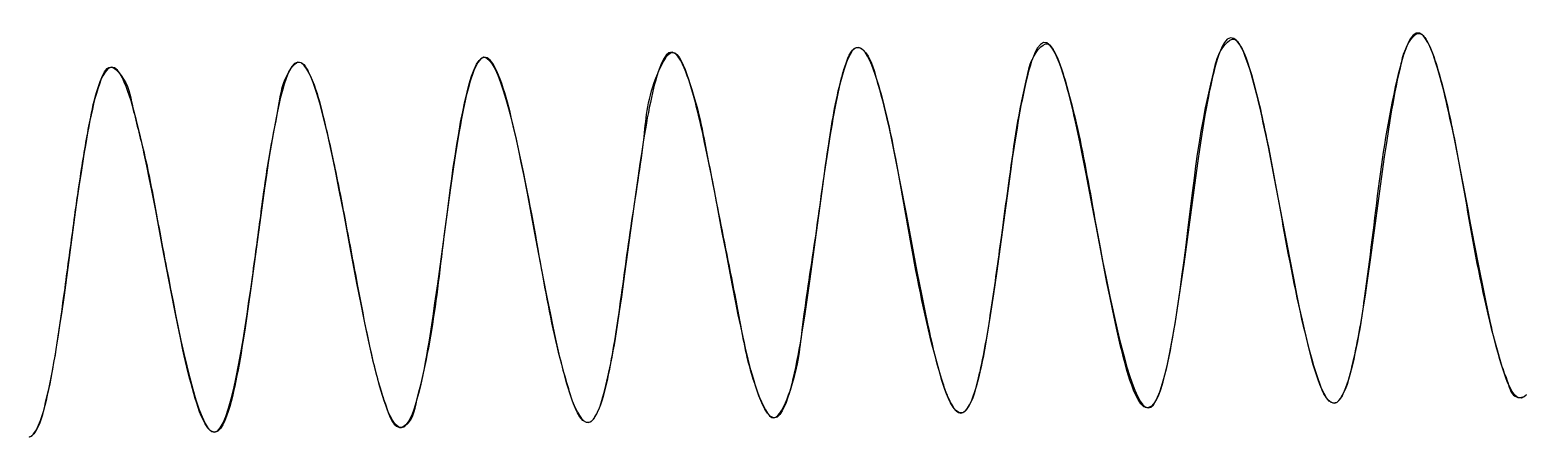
# Model space of a CAD drawing. Extents: x 59521 to 184406, y -1257 to 56672.
# Drawn here: x 86219.19 to 86239.5, y 15689.83 to 15695.36 of the extents above; entities that cross this region are included whole.
import ezdxf

# ---------------------------------------------------------------- set-up
doc = ezdxf.new("R2010")
doc.units = 0
doc.header["$MEASUREMENT"] = 0
doc.layers.get('0').update_dxf_attribs({"linetype": 'CONTINUOUS'})

# ---------------------------------------------------------------- blocks, each defined once
blk = doc.blocks.new('rt666')
at = {"color": 87, "linetype": 'Continuous'}
for p, q in [((-853.886, 92.759), (-853.898, 92.771)), ((-853.488, 91.486), (-853.52, 91.636)), ((-863.637, 91.307), (-863.667, 91.449)), ((-861.932, 91.414), (-861.956, 91.266)), ((-861.097, 91.34), (-861.13, 91.494)), ((-858.572, 91.442), (-858.604, 91.587)), ((-858.54, 91.29), (-858.572, 91.442)), ((-856.874, 91.507), (-856.898, 91.36)), ((-856.019, 91.413), (-856.054, 91.573)), ((-855.985, 91.248), (-856.019, 91.413)), ((-853.456, 91.331), (-853.488, 91.486)), ((-868.707, 91.199), (-868.737, 91.34)), ((-868.676, 91.053), (-868.707, 91.199)), ((-867, 91.267), (-867.023, 91.123)), ((-866.159, 91.195), (-866.193, 91.351)), ((-866.126, 91.036), (-866.159, 91.195)), ((-863.606, 91.161), (-863.637, 91.307)), ((-861.956, 91.266), (-861.979, 91.116)), ((-861.064, 91.184), (-861.097, 91.34)), ((-861.032, 91.023), (-861.064, 91.184)), ((-859.436, 91.257), (-859.461, 91.087)), ((-858.508, 91.13), (-858.54, 91.29)), ((-856.92, 91.21), (-856.942, 91.058)), ((-856.898, 91.36), (-856.92, 91.21)), ((-855.952, 91.08), (-855.985, 91.248)), ((-854.384, 91.302), (-854.412, 91.112)), ((-853.424, 91.169), (-853.456, 91.331)), ((-871.209, 90.99), (-871.243, 91.151)), ((-871.175, 90.824), (-871.209, 90.99)), ((-869.56, 91.03), (-869.585, 90.861)), ((-868.644, 90.898), (-868.676, 91.053)), ((-867.023, 91.123), (-867.045, 90.977)), ((-866.093, 90.872), (-866.126, 91.036)), ((-864.516, 91.02), (-864.54, 90.855)), ((-864.491, 91.182), (-864.516, 91.02)), ((-863.575, 91.009), (-863.606, 91.161)), ((-863.528, 90.771), (-863.575, 91.009)), ((-861.979, 91.116), (-862.013, 90.885)), ((-860.982, 90.773), (-861.032, 91.023)), ((-859.461, 91.087), (-859.486, 90.911)), ((-858.459, 90.882), (-858.508, 91.13)), ((-856.942, 91.058), (-856.975, 90.826)), ((-855.9, 90.818), (-855.952, 91.08)), ((-854.412, 91.112), (-854.44, 90.914)), ((-853.374, 90.913), (-853.424, 91.169)), ((-872.102, 90.898), (-872.13, 90.71)), ((-871.14, 90.652), (-871.175, 90.824)), ((-869.585, 90.861), (-869.61, 90.687)), ((-868.596, 90.659), (-868.644, 90.898)), ((-867.045, 90.977), (-867.078, 90.754)), ((-866.043, 90.619), (-866.093, 90.872)), ((-864.54, 90.855), (-864.577, 90.599)), ((-862.013, 90.885), (-862.047, 90.647)), ((-859.486, 90.911), (-859.676, 89.529)), ((-858.376, 90.449), (-858.459, 90.882)), ((-856.975, 90.826), (-857.135, 89.655)), ((-854.44, 90.914), (-854.599, 89.745)), ((-872.13, 90.71), (-872.171, 90.426)), ((-871.088, 90.381), (-871.14, 90.652)), ((-869.61, 90.687), (-869.648, 90.418)), ((-868.532, 90.327), (-868.596, 90.659)), ((-867.078, 90.754), (-867.11, 90.527)), ((-864.577, 90.599), (-864.723, 89.523)), ((-863.463, 90.434), (-863.528, 90.771)), ((-862.047, 90.647), (-862.214, 89.424)), ((-860.899, 90.335), (-860.982, 90.773)), ((-872.171, 90.426), (-872.332, 89.235)), ((-869.648, 90.418), (-869.796, 89.328)), ((-867.11, 90.527), (-867.265, 89.385)), ((-860.751, 89.556), (-860.899, 90.335)), ((-859.591, 90.149), (-859.575, 90.266)), ((-859.609, 90.015), (-859.591, 90.149)), ((-863.263, 89.387), (-863.347, 89.822)), ((-853.121, 89.588), (-853.187, 89.929)), ((-858.177, 89.405), (-858.232, 89.693)), ((-857.135, 89.655), (-857.172, 89.389)), ((-855.637, 89.439), (-855.696, 89.741)), ((-854.599, 89.745), (-854.643, 89.432)), ((-853.072, 89.341), (-853.121, 89.588)), ((-868.3, 89.11), (-868.356, 89.397)), ((-867.265, 89.385), (-867.302, 89.126)), ((-865.769, 89.183), (-865.827, 89.481)), ((-864.723, 89.523), (-864.767, 89.21)), ((-863.213, 89.133), (-863.263, 89.387)), ((-862.214, 89.424), (-862.254, 89.138)), ((-860.691, 89.248), (-860.751, 89.556)), ((-859.676, 89.529), (-859.715, 89.252)), ((-858.139, 89.218), (-858.177, 89.405)), ((-857.172, 89.389), (-857.199, 89.208)), ((-855.599, 89.248), (-855.637, 89.439)), ((-854.643, 89.432), (-854.672, 89.234)), ((-872.332, 89.235), (-872.368, 88.986)), ((-870.824, 89), (-870.878, 89.277)), ((-869.796, 89.328), (-869.831, 89.078)), ((-865.731, 88.992), (-865.769, 89.183)), ((-864.767, 89.21), (-864.796, 89.013)), ((-860.65, 89.044), (-860.691, 89.248)), ((-859.715, 89.252), (-859.742, 89.073)), ((-858.103, 89.041), (-858.139, 89.218)), ((-855.561, 89.066), (-855.599, 89.248)), ((-853.039, 89.182), (-853.072, 89.341)), ((-853.007, 89.029), (-853.039, 89.182)), ((-872.368, 88.986), (-872.392, 88.822)), ((-870.789, 88.824), (-870.824, 89)), ((-869.831, 89.078), (-869.855, 88.916)), ((-868.263, 88.925), (-868.3, 89.11)), ((-867.302, 89.126), (-867.328, 88.95)), ((-865.693, 88.809), (-865.731, 88.992)), ((-863.18, 88.968), (-863.213, 89.133)), ((-863.147, 88.811), (-863.18, 88.968)), ((-862.254, 89.138), (-862.283, 88.949)), ((-860.608, 88.844), (-860.65, 89.044)), ((-858.067, 88.871), (-858.103, 89.041)), ((-855.524, 88.894), (-855.561, 89.066)), ((-852.975, 88.882), (-853.007, 89.029)), ((-872.392, 88.822), (-872.416, 88.661)), ((-870.753, 88.654), (-870.789, 88.824)), ((-869.855, 88.916), (-869.879, 88.757)), ((-868.227, 88.75), (-868.263, 88.925)), ((-868.191, 88.581), (-868.227, 88.75)), ((-865.656, 88.636), (-865.693, 88.809)), ((-863.114, 88.661), (-863.147, 88.811)), ((-870.718, 88.49), (-870.753, 88.654)), ((-854.973, 87.887), (-854.983, 87.868))]:
    blk.add_line(p, q, dxfattribs=at)
for points in [[(-858.949, 92.625), (-858.992, 92.658), (-859.038, 92.662), (-859.08, 92.636), (-859.119, 92.589), (-859.149, 92.534), (-859.175, 92.474), (-859.199, 92.409), (-859.22, 92.342), (-859.239, 92.276), (-859.257, 92.209), (-859.273, 92.145), (-859.287, 92.081), (-859.302, 92.016), (-859.315, 91.95), (-859.329, 91.879), (-859.343, 91.806), (-859.357, 91.732), (-859.371, 91.656), (-859.384, 91.579), (-859.397, 91.501), (-859.41, 91.421), (-859.436, 91.257)], [(-858.604, 91.587), (-858.62, 91.659), (-858.636, 91.731), (-858.654, 91.803), (-858.671, 91.877), (-858.69, 91.951), (-858.71, 92.025), (-858.73, 92.1), (-858.752, 92.175), (-858.775, 92.249), (-858.799, 92.321), (-858.824, 92.391), (-858.85, 92.456), (-858.879, 92.518), (-858.911, 92.575), (-858.949, 92.625)], [(-856.416, 92.69), (-856.453, 92.72), (-856.5, 92.729), (-856.543, 92.708), (-856.582, 92.662), (-856.612, 92.609), (-856.637, 92.553), (-856.658, 92.499), (-856.676, 92.445), (-856.694, 92.387), (-856.711, 92.326), (-856.727, 92.262), (-856.743, 92.196), (-856.759, 92.13), (-856.773, 92.063), (-856.787, 91.996), (-856.8, 91.929), (-856.813, 91.861), (-856.826, 91.792), (-856.838, 91.722), (-856.85, 91.652), (-856.874, 91.507)], [(-856.054, 91.573), (-856.071, 91.651), (-856.088, 91.729), (-856.106, 91.805), (-856.124, 91.879), (-856.142, 91.952), (-856.16, 92.023), (-856.178, 92.091), (-856.196, 92.158), (-856.215, 92.224), (-856.234, 92.289), (-856.254, 92.352), (-856.276, 92.414), (-856.298, 92.474), (-856.32, 92.528), (-856.345, 92.582), (-856.374, 92.634), (-856.409, 92.683), (-856.416, 92.69)], [(-853.898, 92.771), (-853.931, 92.791), (-853.977, 92.792), (-854.019, 92.765), (-854.055, 92.719), (-854.084, 92.667), (-854.108, 92.612), (-854.129, 92.555), (-854.149, 92.496), (-854.168, 92.433), (-854.186, 92.367), (-854.203, 92.298), (-854.219, 92.227), (-854.236, 92.152), (-854.252, 92.075), (-854.268, 91.996), (-854.283, 91.915), (-854.298, 91.832), (-854.313, 91.748), (-854.327, 91.662), (-854.342, 91.574), (-854.356, 91.485), (-854.384, 91.302)], [(-853.52, 91.636), (-853.536, 91.709), (-853.552, 91.781), (-853.569, 91.851), (-853.585, 91.92), (-853.601, 91.988), (-853.618, 92.055), (-853.635, 92.122), (-853.653, 92.188), (-853.671, 92.253), (-853.69, 92.317), (-853.71, 92.381), (-853.73, 92.442), (-853.75, 92.499), (-853.772, 92.555), (-853.795, 92.61), (-853.821, 92.664), (-853.851, 92.715), (-853.886, 92.759)], [(-866.193, 91.351), (-866.21, 91.427), (-866.227, 91.502), (-866.244, 91.576), (-866.261, 91.648), (-866.279, 91.718), (-866.296, 91.786), (-866.314, 91.852), (-866.332, 91.917), (-866.351, 91.981), (-866.371, 92.044), (-866.391, 92.106), (-866.412, 92.166), (-866.434, 92.221), (-866.457, 92.276), (-866.483, 92.328), (-866.512, 92.378), (-866.548, 92.425), (-866.589, 92.457), (-866.635, 92.463), (-866.68, 92.436), (-866.715, 92.392), (-866.744, 92.339), (-866.768, 92.285), (-866.788, 92.231), (-866.806, 92.178), (-866.823, 92.124), (-866.84, 92.064), (-866.856, 92.001), (-866.872, 91.938), (-866.887, 91.873), (-866.901, 91.808), (-866.914, 91.743), (-866.928, 91.677), (-866.94, 91.611), (-866.953, 91.544), (-866.965, 91.476), (-866.977, 91.407), (-867, 91.267)], [(-863.667, 91.449), (-863.683, 91.518), (-863.699, 91.586), (-863.714, 91.653), (-863.73, 91.719), (-863.746, 91.783), (-863.763, 91.848), (-863.78, 91.911), (-863.797, 91.974), (-863.815, 92.036), (-863.834, 92.097), (-863.853, 92.156), (-863.873, 92.213), (-863.893, 92.266), (-863.915, 92.319), (-863.939, 92.371), (-863.966, 92.422), (-863.997, 92.47), (-864.033, 92.509), (-864.077, 92.531), (-864.121, 92.523), (-864.159, 92.49), (-864.194, 92.439), (-864.222, 92.382), (-864.246, 92.323), (-864.267, 92.264), (-864.285, 92.208), (-864.301, 92.154), (-864.316, 92.1), (-864.33, 92.042), (-864.345, 91.981), (-864.36, 91.916), (-864.374, 91.849), (-864.388, 91.78), (-864.401, 91.711), (-864.415, 91.64), (-864.428, 91.567), (-864.441, 91.493), (-864.454, 91.417), (-864.466, 91.34), (-864.491, 91.182)], [(-861.543, 92.597), (-861.592, 92.587), (-861.633, 92.549), (-861.664, 92.502), (-861.69, 92.45), (-861.712, 92.398), (-861.731, 92.344), (-861.75, 92.286), (-861.768, 92.224), (-861.785, 92.162), (-861.8, 92.098), (-861.815, 92.035), (-861.829, 91.97), (-861.843, 91.905), (-861.857, 91.839), (-861.87, 91.771), (-861.883, 91.701), (-861.895, 91.631), (-861.908, 91.56), (-861.932, 91.414)], [(-861.13, 91.494), (-861.147, 91.57), (-861.165, 91.646), (-861.182, 91.722), (-861.201, 91.797), (-861.22, 91.872), (-861.239, 91.947), (-861.259, 92.02), (-861.28, 92.092), (-861.301, 92.162), (-861.322, 92.228), (-861.344, 92.292), (-861.369, 92.355), (-861.395, 92.418), (-861.425, 92.478), (-861.46, 92.533), (-861.502, 92.578), (-861.543, 92.597)], [(-871.243, 91.151), (-871.26, 91.229), (-871.278, 91.307), (-871.295, 91.383), (-871.313, 91.458), (-871.331, 91.532), (-871.349, 91.604), (-871.367, 91.672), (-871.385, 91.739), (-871.404, 91.805), (-871.423, 91.87), (-871.444, 91.935), (-871.465, 92), (-871.489, 92.064), (-871.514, 92.127), (-871.541, 92.185), (-871.571, 92.239), (-871.606, 92.288), (-871.646, 92.321), (-871.694, 92.33), (-871.74, 92.306), (-871.776, 92.263), (-871.806, 92.211), (-871.832, 92.156), (-871.853, 92.099), (-871.875, 92.036), (-871.894, 91.971), (-871.913, 91.902), (-871.931, 91.832), (-871.948, 91.758), (-871.964, 91.682), (-871.981, 91.604), (-871.996, 91.523), (-872.012, 91.439), (-872.028, 91.353), (-872.043, 91.265), (-872.058, 91.175), (-872.073, 91.083), (-872.102, 90.898)], [(-868.737, 91.34), (-868.753, 91.41), (-868.77, 91.48), (-868.786, 91.55), (-868.804, 91.621), (-868.822, 91.693), (-868.842, 91.766), (-868.862, 91.839), (-868.883, 91.912), (-868.905, 91.984), (-868.929, 92.054), (-868.953, 92.122), (-868.979, 92.187), (-869.007, 92.247), (-869.037, 92.303), (-869.073, 92.353), (-869.113, 92.388), (-869.159, 92.398), (-869.204, 92.377), (-869.24, 92.336), (-869.271, 92.283), (-869.298, 92.224), (-869.322, 92.162), (-869.344, 92.097), (-869.363, 92.032), (-869.381, 91.966), (-869.397, 91.901), (-869.412, 91.837), (-869.427, 91.773), (-869.44, 91.708), (-869.454, 91.64), (-869.468, 91.569), (-869.482, 91.496), (-869.495, 91.422), (-869.508, 91.346), (-869.521, 91.269), (-869.534, 91.191), (-869.56, 91.03)], [(-855.696, 89.741), (-855.793, 90.254), (-855.9, 90.818)], [(-853.187, 89.929), (-853.254, 90.283), (-853.271, 90.373), (-853.374, 90.913)], [(-865.827, 89.481), (-865.94, 90.076), (-866.043, 90.619)], [(-870.878, 89.277), (-870.994, 89.886), (-871.088, 90.381)], [(-863.347, 89.822), (-863.397, 90.085), (-863.463, 90.434)], [(-858.232, 89.693), (-858.324, 90.173), (-858.341, 90.266), (-858.376, 90.449)], [(-868.356, 89.397), (-868.447, 89.878), (-868.532, 90.327)], [(-857.199, 89.208), (-857.227, 89.026), (-857.241, 88.934), (-857.256, 88.843), (-857.271, 88.752), (-857.287, 88.661), (-857.303, 88.571), (-857.32, 88.483), (-857.337, 88.398), (-857.355, 88.313), (-857.374, 88.23), (-857.395, 88.147), (-857.416, 88.066), (-857.44, 87.988), (-857.465, 87.915), (-857.493, 87.845), (-857.528, 87.778), (-857.57, 87.727), (-857.622, 87.702), (-857.674, 87.717), (-857.717, 87.759), (-857.754, 87.815), (-857.785, 87.877), (-857.814, 87.942), (-857.84, 88.011), (-857.864, 88.081), (-857.887, 88.153), (-857.909, 88.228), (-857.93, 88.304), (-857.951, 88.382), (-857.972, 88.462), (-857.991, 88.542), (-858.011, 88.623), (-858.03, 88.705), (-858.048, 88.787), (-858.067, 88.871)], [(-854.672, 89.234), (-854.702, 89.045), (-854.716, 88.953), (-854.731, 88.863), (-854.746, 88.775), (-854.762, 88.689), (-854.777, 88.605), (-854.793, 88.522), (-854.81, 88.442), (-854.827, 88.362), (-854.844, 88.286), (-854.861, 88.218), (-854.879, 88.152), (-854.897, 88.088), (-854.918, 88.022), (-854.944, 87.953), (-854.973, 87.887)], [(-867.328, 88.95), (-867.355, 88.772), (-867.369, 88.683), (-867.383, 88.593), (-867.398, 88.503), (-867.414, 88.414), (-867.43, 88.325), (-867.446, 88.237), (-867.464, 88.151), (-867.481, 88.066), (-867.5, 87.983), (-867.52, 87.9), (-867.542, 87.819), (-867.566, 87.74), (-867.59, 87.666), (-867.618, 87.595), (-867.651, 87.528), (-867.691, 87.472), (-867.741, 87.436), (-867.772, 87.435)], [(-864.796, 89.013), (-864.824, 88.825), (-864.839, 88.735), (-864.853, 88.646), (-864.867, 88.56), (-864.882, 88.475), (-864.897, 88.392), (-864.913, 88.31), (-864.928, 88.23), (-864.945, 88.152), (-864.962, 88.075), (-864.979, 88.001), (-864.995, 87.936), (-865.012, 87.873), (-865.03, 87.811), (-865.051, 87.746), (-865.077, 87.678), (-865.108, 87.611), (-865.147, 87.549), (-865.177, 87.519)], [(-859.742, 89.073), (-859.769, 88.899), (-859.783, 88.815), (-859.797, 88.731), (-859.811, 88.649), (-859.825, 88.568), (-859.839, 88.489), (-859.854, 88.411), (-859.87, 88.334), (-859.885, 88.259), (-859.901, 88.189)], [(-869.879, 88.757), (-869.904, 88.6), (-869.917, 88.522), (-869.93, 88.445), (-869.943, 88.368), (-869.957, 88.292), (-869.971, 88.217), (-869.985, 88.142), (-870, 88.069), (-870.015, 87.996), (-870.031, 87.926), (-870.047, 87.857), (-870.065, 87.789), (-870.083, 87.721), (-870.103, 87.654), (-870.125, 87.589), (-870.149, 87.529), (-870.176, 87.472), (-870.208, 87.422), (-870.246, 87.385), (-870.294, 87.371), (-870.343, 87.392), (-870.382, 87.432), (-870.416, 87.484), (-870.445, 87.54), (-870.47, 87.596), (-870.492, 87.651), (-870.511, 87.706), (-870.532, 87.767), (-870.552, 87.83), (-870.571, 87.896), (-870.59, 87.964), (-870.609, 88.034), (-870.628, 88.106), (-870.646, 88.179), (-870.664, 88.255), (-870.682, 88.332), (-870.7, 88.41), (-870.718, 88.49)], [(-862.283, 88.949), (-862.312, 88.762), (-862.327, 88.671), (-862.342, 88.583), (-862.358, 88.496), (-862.373, 88.413), (-862.389, 88.331), (-862.405, 88.252), (-862.421, 88.176), (-862.438, 88.102), (-862.455, 88.031), (-862.473, 87.963), (-862.492, 87.897), (-862.511, 87.835), (-862.532, 87.776), (-862.556, 87.718), (-862.583, 87.663), (-862.616, 87.613), (-862.654, 87.578), (-862.701, 87.567), (-862.748, 87.59), (-862.786, 87.631), (-862.82, 87.683), (-862.849, 87.741), (-862.876, 87.802), (-862.9, 87.866), (-862.923, 87.932), (-862.946, 88.001), (-862.967, 88.072), (-862.988, 88.145), (-863.008, 88.218), (-863.027, 88.292), (-863.046, 88.366), (-863.064, 88.439), (-863.081, 88.513), (-863.098, 88.587), (-863.114, 88.661)], [(-860.126, 87.642), (-860.177, 87.635), (-860.226, 87.665), (-860.265, 87.714), (-860.299, 87.771), (-860.327, 87.831), (-860.352, 87.891), (-860.376, 87.954), (-860.398, 88.02), (-860.42, 88.09), (-860.442, 88.163), (-860.463, 88.238), (-860.484, 88.316), (-860.504, 88.396), (-860.525, 88.479), (-860.545, 88.566), (-860.566, 88.655), (-860.587, 88.748), (-860.608, 88.844)], [(-854.983, 87.868), (-855.014, 87.82), (-855.058, 87.777), (-855.108, 87.767), (-855.158, 87.795), (-855.197, 87.841), (-855.23, 87.896), (-855.259, 87.956), (-855.285, 88.018), (-855.31, 88.084), (-855.333, 88.151), (-855.354, 88.219), (-855.375, 88.288), (-855.394, 88.357), (-855.413, 88.427), (-855.432, 88.5), (-855.451, 88.575), (-855.469, 88.652), (-855.488, 88.731), (-855.506, 88.811), (-855.524, 88.894)], [(-852.482, 87.885), (-852.508, 87.857), (-852.551, 87.833), (-852.596, 87.84), (-852.64, 87.876), (-852.675, 87.924), (-852.705, 87.979), (-852.733, 88.038), (-852.758, 88.099), (-852.782, 88.164), (-852.804, 88.231), (-852.826, 88.301), (-852.847, 88.372), (-852.868, 88.444), (-852.887, 88.517), (-852.906, 88.59), (-852.924, 88.663), (-852.941, 88.736), (-852.958, 88.809), (-852.975, 88.882)], [(-872.416, 88.661), (-872.442, 88.501), (-872.455, 88.421), (-872.469, 88.341), (-872.483, 88.262), (-872.497, 88.183), (-872.512, 88.104), (-872.527, 88.027), (-872.543, 87.951), (-872.56, 87.876), (-872.577, 87.804), (-872.594, 87.733), (-872.613, 87.664), (-872.633, 87.595), (-872.656, 87.527), (-872.682, 87.462), (-872.71, 87.402), (-872.744, 87.351), (-872.785, 87.314), (-872.799, 87.308)], [(-867.772, 87.435), (-867.794, 87.444), (-867.837, 87.481), (-867.875, 87.536), (-867.907, 87.596), (-867.936, 87.66), (-867.962, 87.728), (-867.987, 87.797), (-868.011, 87.869), (-868.033, 87.942), (-868.054, 88.018), (-868.075, 88.095), (-868.096, 88.174), (-868.116, 88.254), (-868.135, 88.334), (-868.154, 88.416), (-868.173, 88.498), (-868.191, 88.581)], [(-865.177, 87.519), (-865.191, 87.51), (-865.242, 87.502), (-865.291, 87.533), (-865.329, 87.58), (-865.362, 87.635), (-865.391, 87.695), (-865.417, 87.757), (-865.441, 87.823), (-865.464, 87.891), (-865.486, 87.959), (-865.506, 88.028), (-865.526, 88.097), (-865.545, 88.168), (-865.564, 88.241), (-865.582, 88.316), (-865.601, 88.393), (-865.619, 88.472), (-865.638, 88.553), (-865.656, 88.636)], [(-859.901, 88.189), (-859.917, 88.122), (-859.934, 88.055), (-859.952, 87.989), (-859.972, 87.922), (-859.995, 87.855), (-860.02, 87.791), (-860.05, 87.73), (-860.086, 87.677), (-860.126, 87.642)]]:
    blk.add_lwpolyline(points, dxfattribs=at)
for centre, radius, start, end in [((-859.111, 92.473), 0.222, 41.6338, 44.171), ((-864.555, 89.252), 4.774, 346.1615, 347.2159), ((-855.498, 88.148), 0.586, 330.765, 333.5074), ((-860.17, 87.724), 0.0928, 297.084, 300.5232), ((-872.824, 87.38), 0.0765, 286.1995, 292.0307)]:
    blk.add_arc(centre, radius, start, end, dxfattribs=at)
for points, knots in [([(-854.189, 92.352), (-854.17, 92.428), (-854.148, 92.568), (-853.978, 92.835), (-853.902, 92.774)], [0, 0, 0, 0, 0.447382, 1, 1, 1, 1]), ([(-861.779, 92.184), (-861.762, 92.247), (-861.72, 92.38), (-861.637, 92.613), (-861.543, 92.597)], [0, 0, 0, 0, 0.4023, 1, 1, 1, 1]), ([(-859.262, 92.186), (-859.241, 92.272), (-859.23, 92.422), (-859.022, 92.7), (-858.951, 92.628)], [0, 0, 0, 0, 0.46444, 1, 1, 1, 1]), ([(-858.945, 92.621), (-858.926, 92.599), (-858.834, 92.453), (-858.785, 92.287), (-858.745, 92.15)], [0, 0, 0, 0, 0.167978, 1, 1, 1, 1]), ([(-856.726, 92.268), (-856.705, 92.351), (-856.695, 92.499), (-856.486, 92.763), (-856.418, 92.692)], [0, 0, 0, 0, 0.464739, 1, 1, 1, 1]), ([(-856.418, 92.692), (-856.416, 92.69), (-856.412, 92.685), (-856.407, 92.681), (-856.405, 92.678)], [0, 0, 0, 0, 0.488742, 1, 1, 1, 1]), ([(-856.405, 92.678), (-856.389, 92.659), (-856.311, 92.536), (-856.267, 92.396), (-856.232, 92.282)], [0, 0, 0, 0, 0.175089, 1, 1, 1, 1]), ([(-853.902, 92.774), (-853.899, 92.772), (-853.894, 92.767), (-853.888, 92.762), (-853.886, 92.759)], [0, 0, 0, 0, 0.485159, 1, 1, 1, 1]), ([(-853.886, 92.759), (-853.868, 92.741), (-853.779, 92.609), (-853.733, 92.457), (-853.695, 92.331)], [0, 0, 0, 0, 0.166579, 1, 1, 1, 1]), ([(-867.529, 87.866), (-867.289, 88.777), (-867.23, 89.907), (-866.667, 93.446), (-865.873, 89.999), (-865.765, 88.877), (-865.487, 87.964)], [0, 0, 0, 0, 0.302765, 0.502268, 0.693669, 1, 1, 1, 1]), ([(-864.993, 87.946), (-864.911, 88.264), (-864.79, 89.01), (-864.649, 90.145), (-864.45, 91.306), (-864.408, 92.008), (-864.051, 92.702), (-863.749, 91.893), (-863.615, 91.2), (-863.387, 90.023), (-863.149, 88.859), (-863.035, 88.164), (-862.703, 87.395), (-862.374, 88.13), (-862.318, 88.829), (-862.127, 90.006), (-861.982, 91.133), (-861.862, 91.871), (-861.779, 92.184)], [0, 0, 0, 0, 0.067471, 0.153922, 0.237757, 0.297825, 0.321715, 0.350779, 0.415191, 0.500725, 0.585695, 0.649078, 0.676382, 0.70172, 0.76328, 0.847794, 0.933621, 1, 1, 1, 1]), ([(-861.543, 92.597), (-861.521, 92.593), (-861.384, 92.487), (-861.349, 92.315), (-861.307, 92.181)], [0, 0, 0, 0, 0.136111, 1, 1, 1, 1]), ([(-872.582, 87.781), (-872.465, 88.254), (-872.36, 89.03), (-872.216, 90.091), (-872.108, 90.893), (-871.984, 91.603), (-871.897, 92.011), (-871.731, 92.404), (-871.465, 92.139), (-871.401, 91.739), (-871.221, 91.112), (-871.076, 90.31), (-870.859, 89.169), (-870.263, 86.091), (-869.814, 89.176), (-869.661, 90.321), (-869.555, 91.131), (-869.414, 91.779), (-869.362, 92.178), (-869.123, 92.478), (-868.927, 92.101), (-868.824, 91.704), (-868.66, 91.008), (-868.511, 90.217), (-868.31, 89.162), (-868.167, 88.386), (-868.025, 87.915)], [0, 0, 0, 0, 0.074084, 0.119221, 0.162517, 0.19895, 0.224234, 0.236356, 0.245639, 0.267822, 0.301652, 0.343723, 0.38892, 0.500288, 0.610292, 0.655517, 0.697737, 0.732068, 0.754476, 0.76416, 0.776013, 0.800874, 0.836873, 0.880016, 0.92509, 1, 1, 1, 1]), ([(-858.745, 92.15), (-858.477, 91.236), (-858.372, 90.128), (-857.572, 86.742), (-857.023, 90.243), (-856.956, 91.358), (-856.726, 92.268)], [0, 0, 0, 0, 0.308821, 0.496696, 0.695687, 1, 1, 1, 1]), ([(-856.232, 92.282), (-856.147, 92.005), (-855.85, 90.689), (-855.672, 89.35), (-855.387, 88.332)], [0, 0, 0, 0, 0.215107, 1, 1, 1, 1]), ([(-854.847, 88.276), (-854.774, 88.577), (-854.548, 89.935), (-854.454, 91.318), (-854.189, 92.352)], [0, 0, 0, 0, 0.224392, 1, 1, 1, 1]), ([(-853.695, 92.331), (-853.606, 92.042), (-853.306, 90.698), (-853.139, 89.323), (-852.825, 88.297)], [0, 0, 0, 0, 0.220005, 1, 1, 1, 1]), ([(-861.307, 92.181), (-861.214, 91.891), (-860.906, 90.519), (-860.742, 89.114), (-860.413, 88.066)], [0, 0, 0, 0, 0.217236, 1, 1, 1, 1]), ([(-859.575, 90.266), (-859.55, 90.452), (-859.461, 91.094), (-859.373, 91.739), (-859.262, 92.186)], [0, 0, 0, 0, 0.288629, 1, 1, 1, 1]), ([(-855.387, 88.332), (-855.357, 88.223), (-855.294, 88.047), (-855.224, 87.841), (-855.069, 87.731), (-855.008, 87.823), (-854.986, 87.862)], [0, 0, 0, 0, 0.423318, 0.694235, 0.832741, 1, 1, 1, 1]), ([(-852.825, 88.297), (-852.799, 88.213), (-852.738, 88.073), (-852.673, 87.819), (-852.514, 87.846), (-852.488, 87.878)], [0, 0, 0, 0, 0.421768, 0.799998, 1, 1, 1, 1]), ([(-865.487, 87.964), (-865.464, 87.887), (-865.425, 87.744), (-865.268, 87.455), (-865.181, 87.516)], [0, 0, 0, 0, 0.43459, 1, 1, 1, 1]), ([(-865.172, 87.523), (-865.154, 87.538), (-865.062, 87.666), (-865.025, 87.82), (-864.993, 87.946)], [0, 0, 0, 0, 0.157587, 1, 1, 1, 1]), ([(-860.413, 88.066), (-860.391, 87.995), (-860.347, 87.859), (-860.217, 87.596), (-860.127, 87.641)], [0, 0, 0, 0, 0.421681, 1, 1, 1, 1]), ([(-860.123, 87.644), (-860.101, 87.657), (-859.989, 87.794), (-859.955, 87.968), (-859.92, 88.11)], [0, 0, 0, 0, 0.145451, 1, 1, 1, 1]), ([(-872.796, 87.309), (-872.773, 87.318), (-872.647, 87.452), (-872.618, 87.634), (-872.582, 87.781)], [0, 0, 0, 0, 0.137545, 1, 1, 1, 1]), ([(-868.025, 87.915), (-868.006, 87.852), (-867.946, 87.692), (-867.888, 87.475), (-867.781, 87.438)], [0, 0, 0, 0, 0.369203, 1, 1, 1, 1]), ([(-867.769, 87.435), (-867.748, 87.431), (-867.578, 87.519), (-867.567, 87.722), (-867.529, 87.866)], [0, 0, 0, 0, 0.127972, 1, 1, 1, 1]), ([(-867.781, 87.438), (-867.779, 87.437), (-867.775, 87.436), (-867.771, 87.435), (-867.769, 87.435)], [0, 0, 0, 0, 0.50599, 1, 1, 1, 1]), ([(-865.181, 87.516), (-865.18, 87.517), (-865.177, 87.519), (-865.174, 87.521), (-865.172, 87.523)], [0, 0, 0, 0, 0.491473, 1, 1, 1, 1])]:
    blk.add_open_spline(points, degree=3, knots=knots, dxfattribs=at)
for points in [[(-859.743, 89.07), (-859.695, 89.385), (-859.652, 89.7), (-859.609, 90.015)], [(-859.899, 88.196), (-859.834, 88.485), (-859.787, 88.777), (-859.743, 89.07)], [(-854.973, 87.887), (-854.912, 88.009), (-854.878, 88.144), (-854.847, 88.276)]]:
    blk.add_open_spline(points, degree=3, dxfattribs=at)

msp = doc.modelspace()

# ---------------------------------------------------------------- block references
msp.add_blockref('rt666', (87091.983, 15602.528))

doc.saveas('drawing.dxf')
